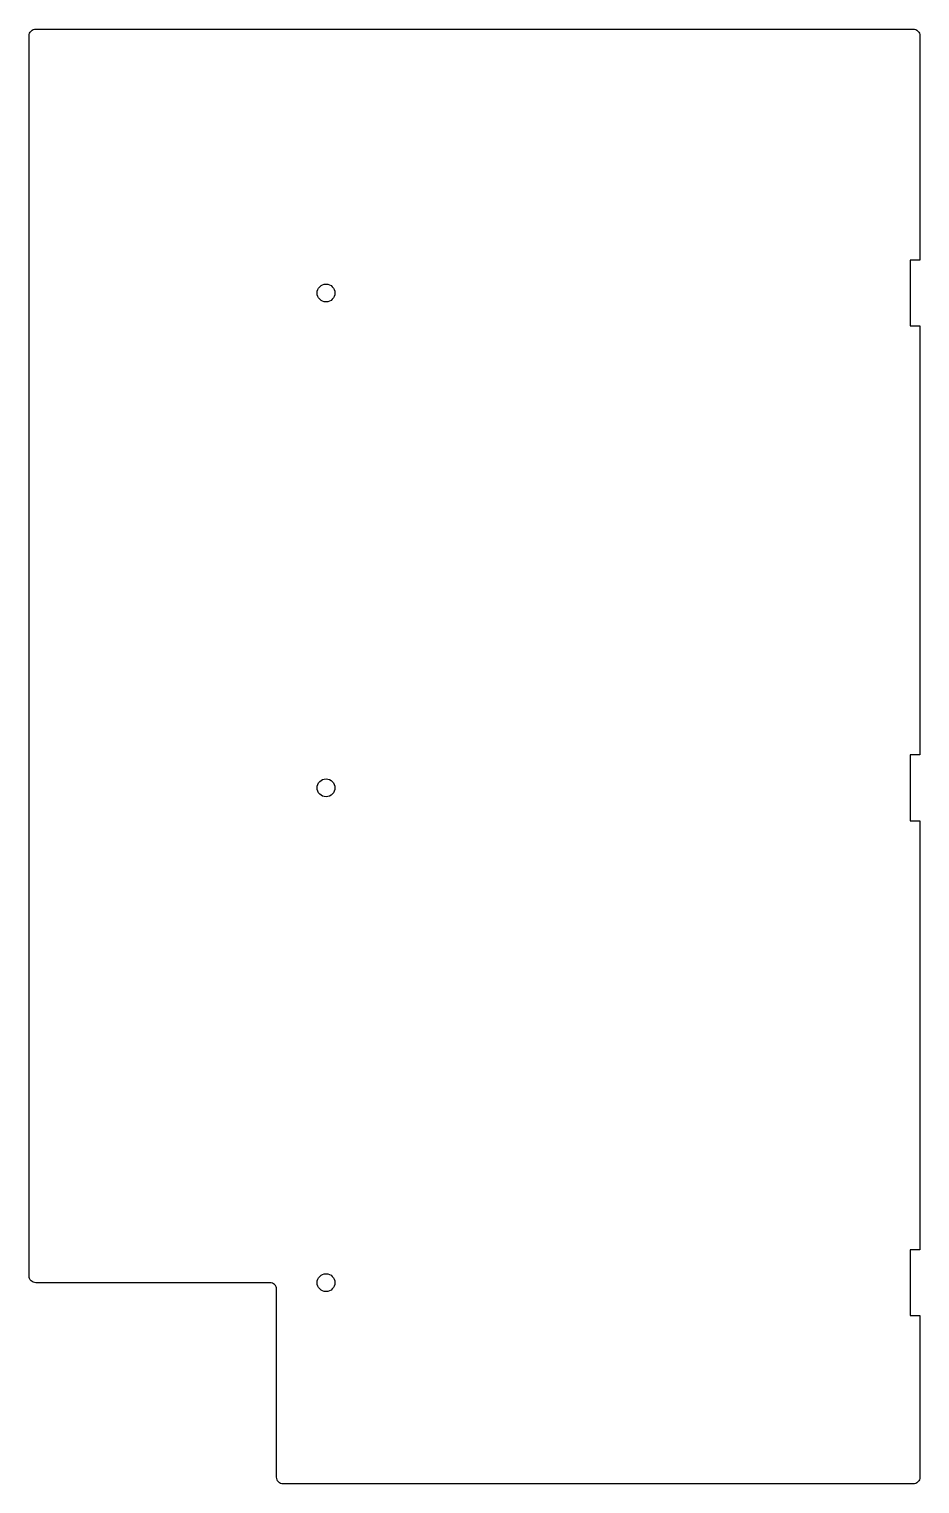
# Model space of a CAD drawing. Header units: millimetres. Extents: x -80 to 190, y 49 to 490.
import ezdxf

# ---------------------------------------------------------------- set-up
doc = ezdxf.new("R2010")
doc.units = ezdxf.units.MM
doc.layers.get('0').update_dxf_attribs({"linetype": 'CONTINUOUS'})

msp = doc.modelspace()

# ---------------------------------------------------------------- linework, layer by layer
msp.add_lwpolyline([(187, 400), (190, 400), (190, 270), (187, 270), (187, 250), (190, 250), (190, 120), (187, 120), (187, 100), (190, 100), (190, 51, -0.414214), (188, 49), (-3, 49, -0.414214), (-5, 51), (-5, 108, 0.414214), (-7, 110), (-78, 110, -0.414214), (-80, 112), (-80, 488, -0.414214), (-78, 490), (188, 490, -0.414214), (190, 488), (190, 420), (187, 420)], format="xyb", close=True)
msp.add_lwpolyline([(187, 400), (190, 400), (190, 270), (187, 270), (187, 250), (190, 250), (190, 120), (187, 120), (187, 100), (190, 100), (190, 51, -0.414214), (188, 49), (-3, 49, -0.414214), (-5, 51), (-5, 108, 0.414214), (-7, 110), (-78, 110, -0.414214), (-80, 112), (-80, 488, -0.414214), (-78, 490), (188, 490, -0.414214), (190, 488), (190, 420), (187, 420)], format="xyb", close=True)
for centre in [(10, 410), (10, 410), (10, 260), (10, 260), (10, 110), (10, 110)]:
    msp.add_circle(centre, 2.7)

doc.saveas('drawing.dxf')
